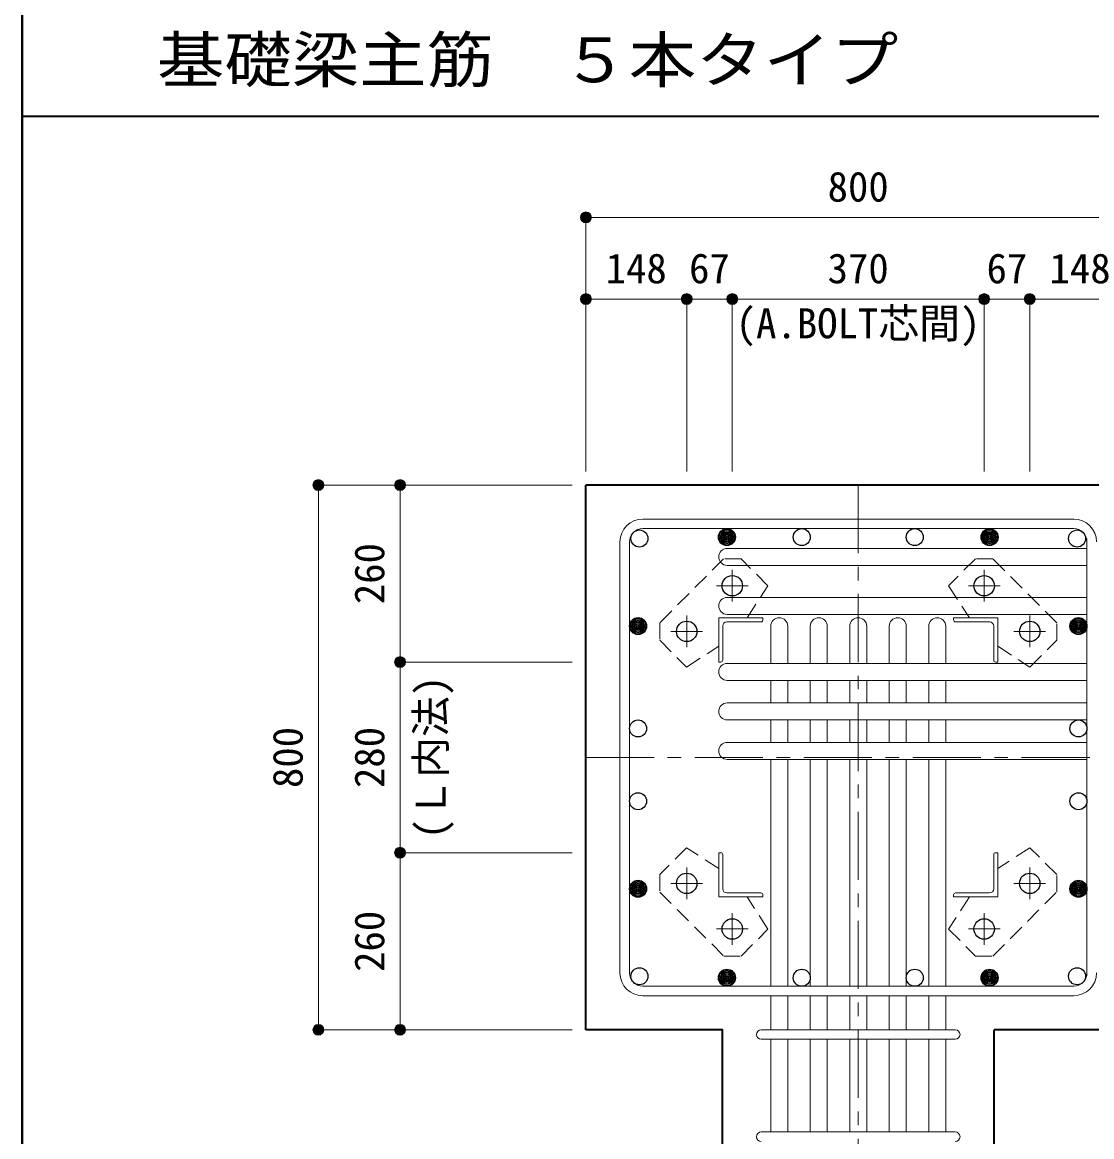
# Model space of a CAD drawing. Units: millimetres at full size, sheet at 1:20. Extents: x -3982 to 3969, y -2797 to 2801.
# Drawn here: x -3982 to -2411, y -1647 to -10 of the extents above; entities that cross this region are included whole.
import ezdxf
from ezdxf.enums import TextEntityAlignment as Align

# ---------------------------------------------------------------- set-up
doc = ezdxf.new("R2010")
doc.units = ezdxf.units.MM
doc.header["$LTSCALE"] = 20
doc.header["$PDMODE"] = 32
doc.header["$PDSIZE"] = 12
doc.linetypes.add('CHAIN1', pattern=[8, 5, -1, 1, -1])
doc.linetypes.add('DASHED1', pattern=[1.8, 1.2, -0.6])
for name, color, linetype, lineweight in [('6-1_躯体線', 2, 'Continuous', 35), ('6-2_A.Bolt_', 4, 'Continuous', 9), ('6-3_柱型主筋', 4, 'Continuous', 9), ('6-4_フープ', 7, 'Continuous', 18), ('6-5_梁主筋', 7, 'Continuous', 18), ('6-6_S.T.P.', 7, 'Continuous', 18), ('6-7_文字', 7, 'Continuous', 18), ('6-9', 4, 'DASHED1', 9), ('6-D_寸法', 4, 'Continuous', 9), ('F-0_枠', 6, 'Continuous', 40)]:
    doc.layers.add(name, color=color, linetype=linetype, lineweight=lineweight)
doc.styles.add('ＭＳ ゴシック', font='')
doc.styles.get('ＭＳ ゴシック').set_extended_font_data('MS Gothic')

msp = doc.modelspace()

# ---------------------------------------------------------------- linework, layer by layer
at = {"layer": '6-1_躯体線'}
for p, q in [((-3153.87, -1489.67), (-3153.87, -689.67)), ((-1953.87, -689.67), (-3153.87, -689.67)), ((-2554.37, -1889.67), (-2554.37, -1489.67)), ((-2353.87, -1489.67), (-2554.37, -1489.67))]:
    msp.add_line(p, q, dxfattribs=at)
msp.add_lwpolyline([(-2953.37, -1889.67), (-2953.37, -1489.67), (-3153.87, -1489.67)], dxfattribs=at)
at = {"layer": '6-2_A.Bolt_', "linetype": 'CHAIN1'}
for p, q in [((-2938.87, -860.84), (-2938.87, -814.34)), ((-2568.87, -860.84), (-2568.87, -814.34)), ((-2915.67, -837.64), (-2962.17, -837.64)), ((-2592.07, -837.64), (-2545.57, -837.64)), ((-3005.87, -927.84), (-3005.87, -881.34)), ((-2501.87, -927.84), (-2501.87, -881.34)), ((-2982.67, -904.64), (-3029.17, -904.64)), ((-2525.07, -904.64), (-2478.57, -904.64)), ((-3005.87, -1251.44), (-3005.87, -1297.94)), ((-2501.87, -1251.44), (-2501.87, -1297.94)), ((-2982.67, -1274.64), (-3029.17, -1274.64)), ((-2525.07, -1274.64), (-2478.57, -1274.64)), ((-2938.87, -1318.44), (-2938.87, -1364.94)), ((-2568.87, -1318.44), (-2568.87, -1364.94)), ((-2915.67, -1341.64), (-2962.17, -1341.64)), ((-2592.07, -1341.64), (-2545.57, -1341.64))]:
    msp.add_line(p, q, dxfattribs=at)
at = {"layer": '6-2_A.Bolt_'}
for p, q in [((-2958.87, -949.64), (-2958.87, -884.64)), ((-2893.87, -884.64), (-2958.87, -884.64)), ((-2952.87, -896.64), (-2952.87, -946.64)), ((-2946.87, -890.64), (-2896.87, -890.64)), ((-2893.87, -884.64), (-2893.87, -887.64)), ((-2613.87, -884.64), (-2613.87, -887.64)), ((-2613.87, -884.64), (-2548.87, -884.64)), ((-2560.87, -890.64), (-2610.87, -890.64)), ((-2554.87, -896.64), (-2554.87, -946.64)), ((-2548.87, -949.64), (-2548.87, -884.64)), ((-2958.87, -949.64), (-2955.87, -949.64)), ((-2548.87, -949.64), (-2551.87, -949.64)), ((-2958.87, -1229.64), (-2955.87, -1229.64)), ((-2958.87, -1229.64), (-2958.87, -1294.64)), ((-2952.87, -1282.64), (-2952.87, -1232.64)), ((-2554.87, -1282.64), (-2554.87, -1232.64)), ((-2548.87, -1229.64), (-2551.87, -1229.64)), ((-2548.87, -1229.64), (-2548.87, -1294.64)), ((-2946.87, -1288.64), (-2896.87, -1288.64)), ((-2893.87, -1294.64), (-2893.87, -1291.64)), ((-2613.87, -1294.64), (-2613.87, -1291.64)), ((-2560.87, -1288.64), (-2610.87, -1288.64)), ((-2893.87, -1294.64), (-2958.87, -1294.64)), ((-2613.87, -1294.64), (-2548.87, -1294.64))]:
    msp.add_line(p, q, dxfattribs=at)
at = {"layer": '6-2_A.Bolt_', "color": 3, "lineweight": 25}
for centre in [(-2938.87, -837.64), (-2568.87, -837.64), (-3005.87, -904.64), (-2501.87, -904.64), (-3005.87, -1274.64), (-2501.87, -1274.64), (-2938.87, -1341.64), (-2568.87, -1341.64)]:
    msp.add_circle(centre, 15, dxfattribs=at)
at = {"layer": '6-2_A.Bolt_'}
for centre, radius, start, end in [((-2946.87, -896.64), 6, 90, 180), ((-2896.87, -887.64), 3, 270, 0), ((-2610.87, -887.64), 3, 180, 270), ((-2560.87, -896.64), 6, 0, 90), ((-2955.87, -946.64), 3, 270, 0), ((-2551.87, -946.64), 3, 180, 270), ((-2955.87, -1232.64), 3, 0, 90), ((-2551.87, -1232.64), 3, 90, 180), ((-2946.87, -1282.64), 6, 180, 270), ((-2896.87, -1291.64), 3, 0, 90), ((-2610.87, -1291.64), 3, 90, 180), ((-2560.87, -1282.64), 6, 270, 0)]:
    msp.add_arc(centre, radius, start, end, dxfattribs=at)
at = {"layer": '6-3_柱型主筋', "color": 3, "lineweight": 25}
for centre in [(-3075.32, -768.22), (-2946.74, -766.17), (-2946.74, -766.17), (-2836.87, -766.17), (-2670.87, -766.17), (-2561, -766.17), (-2561, -766.17), (-2432.42, -768.22), (-3077.37, -896.8), (-3077.37, -896.8), (-2430.37, -896.8), (-2430.37, -896.8), (-3077.37, -1047.14), (-2430.37, -1047.14), (-3077.37, -1153.96), (-2430.37, -1153.96), (-3077.37, -1282.54), (-3077.37, -1282.54), (-2430.37, -1282.54), (-2430.37, -1282.54), (-3075.32, -1411.12), (-2946.74, -1413.17), (-2946.74, -1413.17), (-2836.87, -1413.17), (-2670.87, -1413.17), (-2561, -1413.17), (-2561, -1413.17), (-2432.42, -1411.12)]:
    msp.add_circle(centre, 12.5, dxfattribs=at)
at = {"layer": '6-3_柱型主筋'}
for centre, radius in [((-2946.74, -766.17), 12.5), ((-2946.74, -766.17), 11.25), ((-2946.74, -766.17), 10), ((-2946.74, -766.17), 8.75), ((-2946.74, -766.17), 7.5), ((-2946.74, -766.17), 6.25), ((-2946.74, -766.17), 5), ((-2946.74, -766.17), 3.75), ((-2946.74, -766.17), 2.5), ((-2946.74, -766.17), 1.25), ((-2561, -766.17), 12.5), ((-2561, -766.17), 11.25), ((-2561, -766.17), 10), ((-2561, -766.17), 8.75), ((-2561, -766.17), 7.5), ((-2561, -766.17), 6.25), ((-2561, -766.17), 5), ((-2561, -766.17), 3.75), ((-2561, -766.17), 2.5), ((-2561, -766.17), 1.25), ((-3077.37, -896.8), 12.5), ((-3077.37, -896.8), 11.25), ((-3077.37, -896.8), 10), ((-3077.37, -896.8), 8.75), ((-3077.37, -896.8), 7.5), ((-3077.37, -896.8), 6.25), ((-3077.37, -896.8), 5), ((-3077.37, -896.8), 3.75), ((-3077.37, -896.8), 2.5), ((-3077.37, -896.8), 1.25), ((-2430.37, -896.8), 12.5), ((-2430.37, -896.8), 11.25), ((-2430.37, -896.8), 10), ((-2430.37, -896.8), 8.75), ((-2430.37, -896.8), 7.5), ((-2430.37, -896.8), 6.25), ((-2430.37, -896.8), 5), ((-2430.37, -896.8), 3.75), ((-2430.37, -896.8), 2.5), ((-2430.37, -896.8), 1.25), ((-3077.37, -1282.54), 12.5), ((-3077.37, -1282.54), 11.25), ((-3077.37, -1282.54), 10), ((-3077.37, -1282.54), 8.75), ((-3077.37, -1282.54), 7.5), ((-3077.37, -1282.54), 6.25), ((-2430.37, -1282.54), 12.5), ((-2430.37, -1282.54), 11.25), ((-2430.37, -1282.54), 10), ((-2430.37, -1282.54), 8.75), ((-2430.37, -1282.54), 7.5), ((-2430.37, -1282.54), 6.25), ((-3077.37, -1282.54), 5), ((-3077.37, -1282.54), 3.75), ((-3077.37, -1282.54), 2.5), ((-3077.37, -1282.54), 1.25), ((-2430.37, -1282.54), 5), ((-2430.37, -1282.54), 3.75), ((-2430.37, -1282.54), 2.5), ((-2430.37, -1282.54), 1.25), ((-2946.74, -1413.17), 12.5), ((-2946.74, -1413.17), 11.25), ((-2946.74, -1413.17), 10), ((-2946.74, -1413.17), 8.75), ((-2946.74, -1413.17), 7.5), ((-2946.74, -1413.17), 6.25), ((-2561, -1413.17), 12.5), ((-2561, -1413.17), 11.25), ((-2561, -1413.17), 10), ((-2561, -1413.17), 8.75), ((-2561, -1413.17), 7.5), ((-2561, -1413.17), 6.25), ((-2946.74, -1413.17), 5), ((-2946.74, -1413.17), 3.75), ((-2946.74, -1413.17), 2.5), ((-2946.74, -1413.17), 1.25), ((-2561, -1413.17), 5), ((-2561, -1413.17), 3.75), ((-2561, -1413.17), 2.5), ((-2561, -1413.17), 1.25)]:
    msp.add_circle(centre, radius, dxfattribs=at)
at = {"layer": '6-4_フープ'}
for p, q in [((-2437.37, -739.67), (-3070.37, -739.67)), ((-2437.37, -753.67), (-3070.37, -753.67)), ((-3103.87, -1406.17), (-3103.87, -773.17)), ((-3089.87, -1406.17), (-3089.87, -773.17)), ((-2417.87, -1406.17), (-2417.87, -773.17)), ((-2437.37, -1425.67), (-3070.37, -1425.67)), ((-2437.37, -1439.67), (-3070.37, -1439.67))]:
    msp.add_line(p, q, dxfattribs=at)
for centre, radius, start, end in [((-3070.37, -773.17), 33.5, 90, 180), ((-2437.37, -773.17), 33.5, 0, 90), ((-3070.37, -773.17), 19.5, 90, 180), ((-2437.37, -773.17), 19.5, 0, 90), ((-3070.37, -1406.17), 33.5, 180, 270), ((-3070.37, -1406.17), 19.5, 180, 270), ((-2437.37, -1406.17), 33.5, 270, 0), ((-2437.37, -1406.17), 19.5, 270, 0)]:
    msp.add_arc(centre, radius, start, end, dxfattribs=at)
at = {"layer": '6-5_梁主筋'}
for p, q in [((-2946.37, -782.72), (-2417.87, -782.72)), ((-2946.37, -807.72), (-2417.87, -807.72)), ((-2946.37, -854.64), (-2417.87, -854.64)), ((-2946.37, -879.64), (-2417.87, -879.64)), ((-2882.37, -897.14), (-2882.37, -951.64)), ((-2857.37, -897.14), (-2857.37, -951.64)), ((-2824.37, -897.14), (-2824.37, -951.64)), ((-2799.37, -897.14), (-2799.37, -951.64)), ((-2766.37, -897.14), (-2766.37, -951.64)), ((-2741.37, -897.14), (-2741.37, -951.64)), ((-2708.37, -897.14), (-2708.37, -951.64)), ((-2683.37, -897.14), (-2683.37, -951.64)), ((-2650.37, -897.14), (-2650.37, -951.64)), ((-2625.37, -897.14), (-2625.37, -951.64)), ((-2946.37, -951.64), (-2417.87, -951.64)), ((-2946.37, -976.64), (-2417.87, -976.64)), ((-2882.37, -1009.64), (-2882.37, -976.64)), ((-2857.37, -1009.64), (-2857.37, -976.64)), ((-2824.37, -1009.64), (-2824.37, -976.64)), ((-2799.37, -1009.64), (-2799.37, -976.64)), ((-2766.37, -1009.64), (-2766.37, -976.64)), ((-2741.37, -1009.64), (-2741.37, -976.64)), ((-2708.37, -1009.64), (-2708.37, -976.64)), ((-2683.37, -1009.64), (-2683.37, -976.64)), ((-2650.37, -1009.64), (-2650.37, -976.64)), ((-2625.37, -1009.64), (-2625.37, -976.64)), ((-2946.37, -1009.64), (-2417.87, -1009.64)), ((-2946.37, -1034.64), (-2417.87, -1034.64)), ((-2882.37, -1034.64), (-2882.37, -1067.64)), ((-2857.37, -1034.64), (-2857.37, -1067.64)), ((-2824.37, -1034.64), (-2824.37, -1067.64)), ((-2799.37, -1034.64), (-2799.37, -1067.64)), ((-2766.37, -1034.64), (-2766.37, -1067.64)), ((-2741.37, -1034.64), (-2741.37, -1067.64)), ((-2708.37, -1034.64), (-2708.37, -1067.64)), ((-2683.37, -1034.64), (-2683.37, -1067.64)), ((-2650.37, -1034.64), (-2650.37, -1067.64)), ((-2625.37, -1034.64), (-2625.37, -1067.64)), ((-2946.37, -1067.64), (-2417.87, -1067.64)), ((-2946.37, -1092.64), (-2417.87, -1092.64)), ((-2882.37, -1092.64), (-2882.37, -1425.67)), ((-2857.37, -1092.64), (-2857.37, -1425.67)), ((-2824.37, -1092.64), (-2824.37, -1425.67)), ((-2799.37, -1092.64), (-2799.37, -1425.67)), ((-2766.37, -1092.64), (-2766.37, -1425.67)), ((-2741.37, -1092.64), (-2741.37, -1425.67)), ((-2708.37, -1092.64), (-2708.37, -1425.67)), ((-2683.37, -1092.64), (-2683.37, -1425.67)), ((-2650.37, -1092.64), (-2650.37, -1425.67)), ((-2625.37, -1092.64), (-2625.37, -1425.67)), ((-2882.37, -1439.67), (-2882.37, -1489.67)), ((-2857.37, -1439.67), (-2857.37, -1489.67)), ((-2824.37, -1439.67), (-2824.37, -1489.67)), ((-2799.37, -1439.67), (-2799.37, -1489.67)), ((-2766.37, -1439.67), (-2766.37, -1489.67)), ((-2741.37, -1439.67), (-2741.37, -1489.67)), ((-2708.37, -1439.67), (-2708.37, -1489.67)), ((-2683.37, -1439.67), (-2683.37, -1489.67)), ((-2650.37, -1439.67), (-2650.37, -1489.67)), ((-2625.37, -1439.67), (-2625.37, -1489.67)), ((-2882.37, -1503.67), (-2882.37, -1639.67)), ((-2857.37, -1503.67), (-2857.37, -1639.67)), ((-2824.37, -1503.67), (-2824.37, -1639.67)), ((-2799.37, -1503.67), (-2799.37, -1639.67)), ((-2766.37, -1503.67), (-2766.37, -1639.67)), ((-2741.37, -1503.67), (-2741.37, -1639.67)), ((-2708.37, -1503.67), (-2708.37, -1639.67)), ((-2683.37, -1503.67), (-2683.37, -1639.67)), ((-2650.37, -1503.67), (-2650.37, -1639.67)), ((-2625.37, -1503.67), (-2625.37, -1639.67))]:
    msp.add_line(p, q, dxfattribs=at)
for centre, start, end in [((-2946.37, -795.22), 90, 180), ((-2946.37, -795.22), 180, 270), ((-2946.37, -867.14), 90, 180), ((-2946.37, -867.14), 180, 270), ((-2869.87, -897.14), 90, 180), ((-2869.87, -897.14), 0, 90), ((-2811.87, -897.14), 90, 180), ((-2811.87, -897.14), 0, 90), ((-2753.87, -897.14), 90, 180), ((-2753.87, -897.14), 0, 90), ((-2695.87, -897.14), 90, 180), ((-2695.87, -897.14), 0, 90), ((-2637.87, -897.14), 90, 180), ((-2637.87, -897.14), 0, 90), ((-2946.37, -964.14), 90, 180), ((-2946.37, -964.14), 180, 270), ((-2946.37, -1022.14), 90, 180), ((-2946.37, -1022.14), 180, 270), ((-2946.37, -1080.14), 90, 180), ((-2946.37, -1080.14), 180, 270)]:
    msp.add_arc(centre, 12.5, start, end, dxfattribs=at)
at = {"layer": '6-6_S.T.P.'}
for p, q in [((-2896.37, -1489.67), (-2611.76, -1489.67)), ((-2896.37, -1503.67), (-2611.76, -1503.67)), ((-2896.37, -1639.67), (-2611.76, -1639.67))]:
    msp.add_line(p, q, dxfattribs=at)
for centre, start, end in [((-2896.37, -1496.67), 90, 270), ((-2896.37, -1496.67), 90, 270), ((-2896.37, -1496.67), 90, 270), ((-2896.37, -1496.67), 90, 270), ((-2611.37, -1496.67), 270, 90), ((-2611.37, -1496.67), 270, 90), ((-2611.37, -1496.67), 270, 90), ((-2611.37, -1496.67), 270, 90), ((-2896.37, -1646.67), 90, 270), ((-2611.37, -1646.67), 270, 90)]:
    msp.add_arc(centre, 7, start, end, dxfattribs=at)
at = {"layer": '6-9'}
for p, q in [((-2951.57, -797.94), (-3045.57, -892.04)), ((-2926.07, -797.94), (-2951.57, -797.94)), ((-2886.47, -837.54), (-2926.07, -797.94)), ((-2462.17, -891.94), (-2556.27, -797.94)), ((-2917.25, -884.64), (-2886.47, -837.54)), ((-2462.17, -917.44), (-2462.17, -891.94)), ((-2548.87, -926.26), (-2501.77, -957.04)), ((-2501.77, -957.04), (-2462.17, -917.44)), ((-3005.97, -1222.24), (-3045.57, -1261.84)), ((-2958.87, -1253.02), (-3005.97, -1222.24)), ((-3045.57, -1261.84), (-3045.57, -1287.34)), ((-3045.57, -1287.34), (-2951.47, -1381.34)), ((-2556.17, -1381.34), (-2462.17, -1287.24)), ((-2590.49, -1294.64), (-2621.27, -1341.74)), ((-2621.27, -1341.74), (-2581.67, -1381.34)), ((-2581.67, -1381.34), (-2556.17, -1381.34))]:
    msp.add_line(p, q, dxfattribs=at)
for points in [[(-2556.27, -797.94), (-2581.67, -797.94), (-2621.27, -837.54), (-2590.49, -884.64)], [(-3045.57, -892.04), (-3045.57, -917.44), (-3005.97, -957.04), (-2958.87, -926.26)], [(-2462.17, -1287.24), (-2462.17, -1261.84), (-2501.77, -1222.24), (-2548.87, -1253.02)], [(-2951.47, -1381.34), (-2926.07, -1381.34), (-2886.47, -1341.74), (-2917.25, -1294.64)]]:
    msp.add_lwpolyline(points, dxfattribs=at)
at = {"layer": '6-D_寸法'}
for p, q in [((-3153.87, -296.65), (-2353.87, -296.65)), ((-3153.87, -416.65), (-3005.87, -416.65)), ((-3005.87, -416.65), (-3005.87, -669.67)), ((-3005.87, -416.65), (-2938.87, -416.65)), ((-2938.87, -416.65), (-2938.87, -669.67)), ((-2938.87, -416.65), (-2568.87, -416.65)), ((-2568.87, -416.65), (-2568.87, -669.67)), ((-2568.87, -416.65), (-2501.87, -416.65)), ((-2501.87, -416.65), (-2501.87, -669.67)), ((-2501.87, -416.65), (-2353.87, -416.65)), ((-3546.89, -689.67), (-3426.89, -689.67)), ((-3546.89, -689.67), (-3546.89, -1489.67)), ((-3426.89, -689.67), (-3173.87, -689.67)), ((-3426.89, -689.67), (-3426.89, -949.64)), ((-3426.89, -949.64), (-3173.87, -949.64)), ((-3426.89, -949.64), (-3426.89, -1229.64)), ((-3426.89, -1229.64), (-3173.87, -1229.64)), ((-3426.89, -1229.64), (-3426.89, -1489.67))]:
    msp.add_line(p, q, dxfattribs=at)
at = {"layer": '6-D_寸法', "linetype": 'CHAIN1'}
for p, q in [((-2753.87, -689.67), (-2753.87, -1889.67)), ((-3153.87, -1089.67), (-2353.87, -1089.67))]:
    msp.add_line(p, q, dxfattribs=at)
at = {"layer": '6-D_寸法'}
for points in [[(-3153.87, -296.65), (-3153.87, -416.65), (-3153.87, -669.67)], [(-3546.89, -1489.67), (-3426.89, -1489.67), (-3173.87, -1489.67)]]:
    msp.add_lwpolyline(points, dxfattribs=at)
for centre, radius in [((-3153.87, -296.65), 8), ((-3153.87, -296.65), 7.2), ((-3153.87, -296.65), 6.4), ((-3153.87, -296.65), 5.6), ((-3153.87, -296.65), 4.8), ((-3153.87, -296.65), 4), ((-3153.87, -296.65), 3.2), ((-3153.87, -296.65), 2.4), ((-3153.87, -296.65), 1.6), ((-3153.87, -296.65), 0.8), ((-3153.87, -416.65), 8), ((-3005.87, -416.65), 8), ((-2938.87, -416.65), 8), ((-2568.87, -416.65), 8), ((-2501.87, -416.65), 8), ((-3153.87, -416.65), 7.2), ((-3153.87, -416.65), 6.4), ((-3153.87, -416.65), 5.6), ((-3153.87, -416.65), 4.8), ((-3153.87, -416.65), 4), ((-3153.87, -416.65), 3.2), ((-3153.87, -416.65), 2.4), ((-3153.87, -416.65), 1.6), ((-3153.87, -416.65), 0.8), ((-3005.87, -416.65), 7.2), ((-3005.87, -416.65), 6.4), ((-3005.87, -416.65), 5.6), ((-3005.87, -416.65), 4.8), ((-3005.87, -416.65), 4), ((-3005.87, -416.65), 3.2), ((-3005.87, -416.65), 2.4), ((-3005.87, -416.65), 1.6), ((-3005.87, -416.65), 0.8), ((-2938.87, -416.65), 7.2), ((-2938.87, -416.65), 6.4), ((-2938.87, -416.65), 5.6), ((-2938.87, -416.65), 4.8), ((-2938.87, -416.65), 4), ((-2938.87, -416.65), 3.2), ((-2938.87, -416.65), 2.4), ((-2938.87, -416.65), 1.6), ((-2938.87, -416.65), 0.8), ((-2568.87, -416.65), 7.2), ((-2568.87, -416.65), 6.4), ((-2568.87, -416.65), 5.6), ((-2568.87, -416.65), 4.8), ((-2568.87, -416.65), 4), ((-2568.87, -416.65), 3.2), ((-2568.87, -416.65), 2.4), ((-2568.87, -416.65), 1.6), ((-2568.87, -416.65), 0.8), ((-2501.87, -416.65), 7.2), ((-2501.87, -416.65), 6.4), ((-2501.87, -416.65), 5.6), ((-2501.87, -416.65), 4.8), ((-2501.87, -416.65), 4), ((-2501.87, -416.65), 3.2), ((-2501.87, -416.65), 2.4), ((-2501.87, -416.65), 1.6), ((-2501.87, -416.65), 0.8), ((-3546.89, -689.67), 8), ((-3546.89, -689.67), 7.2), ((-3546.89, -689.67), 6.4), ((-3546.89, -689.67), 5.6), ((-3546.89, -689.67), 4.8), ((-3546.89, -689.67), 4), ((-3546.89, -689.67), 3.2), ((-3546.89, -689.67), 2.4), ((-3426.89, -689.67), 8), ((-3426.89, -689.67), 7.2), ((-3426.89, -689.67), 6.4), ((-3426.89, -689.67), 5.6), ((-3426.89, -689.67), 4.8), ((-3426.89, -689.67), 4), ((-3426.89, -689.67), 3.2), ((-3426.89, -689.67), 2.4), ((-3546.89, -689.67), 1.6), ((-3546.89, -689.67), 0.8), ((-3426.89, -689.67), 1.6), ((-3426.89, -689.67), 0.8), ((-3426.89, -949.64), 8), ((-3426.89, -949.64), 7.2), ((-3426.89, -949.64), 6.4), ((-3426.89, -949.64), 5.6), ((-3426.89, -949.64), 4.8), ((-3426.89, -949.64), 4), ((-3426.89, -949.64), 3.2), ((-3426.89, -949.64), 2.4), ((-3426.89, -949.64), 1.6), ((-3426.89, -949.64), 0.8), ((-3426.89, -1229.64), 8), ((-3426.89, -1229.64), 7.2), ((-3426.89, -1229.64), 6.4), ((-3426.89, -1229.64), 5.6), ((-3426.89, -1229.64), 4.8), ((-3426.89, -1229.64), 4), ((-3426.89, -1229.64), 3.2), ((-3426.89, -1229.64), 2.4), ((-3426.89, -1229.64), 1.6), ((-3426.89, -1229.64), 0.8), ((-3546.89, -1489.67), 8), ((-3546.89, -1489.67), 7.2), ((-3546.89, -1489.67), 6.4), ((-3546.89, -1489.67), 5.6), ((-3546.89, -1489.67), 4.8), ((-3546.89, -1489.67), 4), ((-3546.89, -1489.67), 3.2), ((-3546.89, -1489.67), 2.4), ((-3546.89, -1489.67), 1.6), ((-3546.89, -1489.67), 0.8), ((-3426.89, -1489.67), 8), ((-3426.89, -1489.67), 7.2), ((-3426.89, -1489.67), 6.4), ((-3426.89, -1489.67), 5.6), ((-3426.89, -1489.67), 4.8), ((-3426.89, -1489.67), 4), ((-3426.89, -1489.67), 3.2), ((-3426.89, -1489.67), 2.4), ((-3426.89, -1489.67), 1.6), ((-3426.89, -1489.67), 0.8)]:
    msp.add_circle(centre, radius, dxfattribs=at)
at = {"layer": '6-D_寸法', "color": 7}
for p in [(-3153.87, -296.65), (-3153.87, -416.65), (-3005.87, -416.65), (-2938.87, -416.65), (-2568.87, -416.65), (-2501.87, -416.65), (-3546.89, -689.67), (-3426.89, -689.67), (-3426.89, -949.64), (-3426.89, -1229.64), (-3546.89, -1489.67), (-3426.89, -1489.67)]:
    msp.add_point(p, dxfattribs=at)
at = {"layer": 'F-0_枠'}
msp.add_line((-3981.92, 2800.77), (-3981.92, -2796.83), dxfattribs=at)
at = {"layer": 'F-0_枠', "color": 2, "lineweight": 35}
msp.add_line((-3981.92, -148.03), (2482.4, -148.03), dxfattribs=at)

# ---------------------------------------------------------------- texts
at = {"layer": '6-7_文字', "color": 2, "style": 'ＭＳ ゴシック', "width": 1.1}
msp.add_text('\u3000\u3000基礎梁主筋\u3000５本タイプ', height=65.98, dxfattribs=at).set_placement((-3981.92, -118.03), align=Align.BOTTOM_LEFT)
at = {"layer": '6-D_寸法', "style": 'ＭＳ ゴシック'}
for s, p in [('800', (-2798.87, -286.65)), ('148', (-3124.87, -406.65)), ('67', (-3002.37, -406.65)), ('370', (-2798.87, -406.65)), ('67', (-2565.37, -406.65)), ('148', (-2472.87, -406.65)), ('(A.BOLT芯間)', (-2933.87, -487.38))]:
    msp.add_text(s, height=43.99, dxfattribs=at).set_placement(p, align=Align.BOTTOM_LEFT)
for s, p in [('260', (-3436.89, -864.66)), ('(Ｌ内法)', (-3346.68, -1209.64)), ('800', (-3556.89, -1134.67)), ('280', (-3436.89, -1134.64)), ('260', (-3436.89, -1404.66))]:
    msp.add_text(s, height=43.99, rotation=90, dxfattribs=at).set_placement(p, align=Align.BOTTOM_LEFT)

doc.saveas('drawing.dxf')
